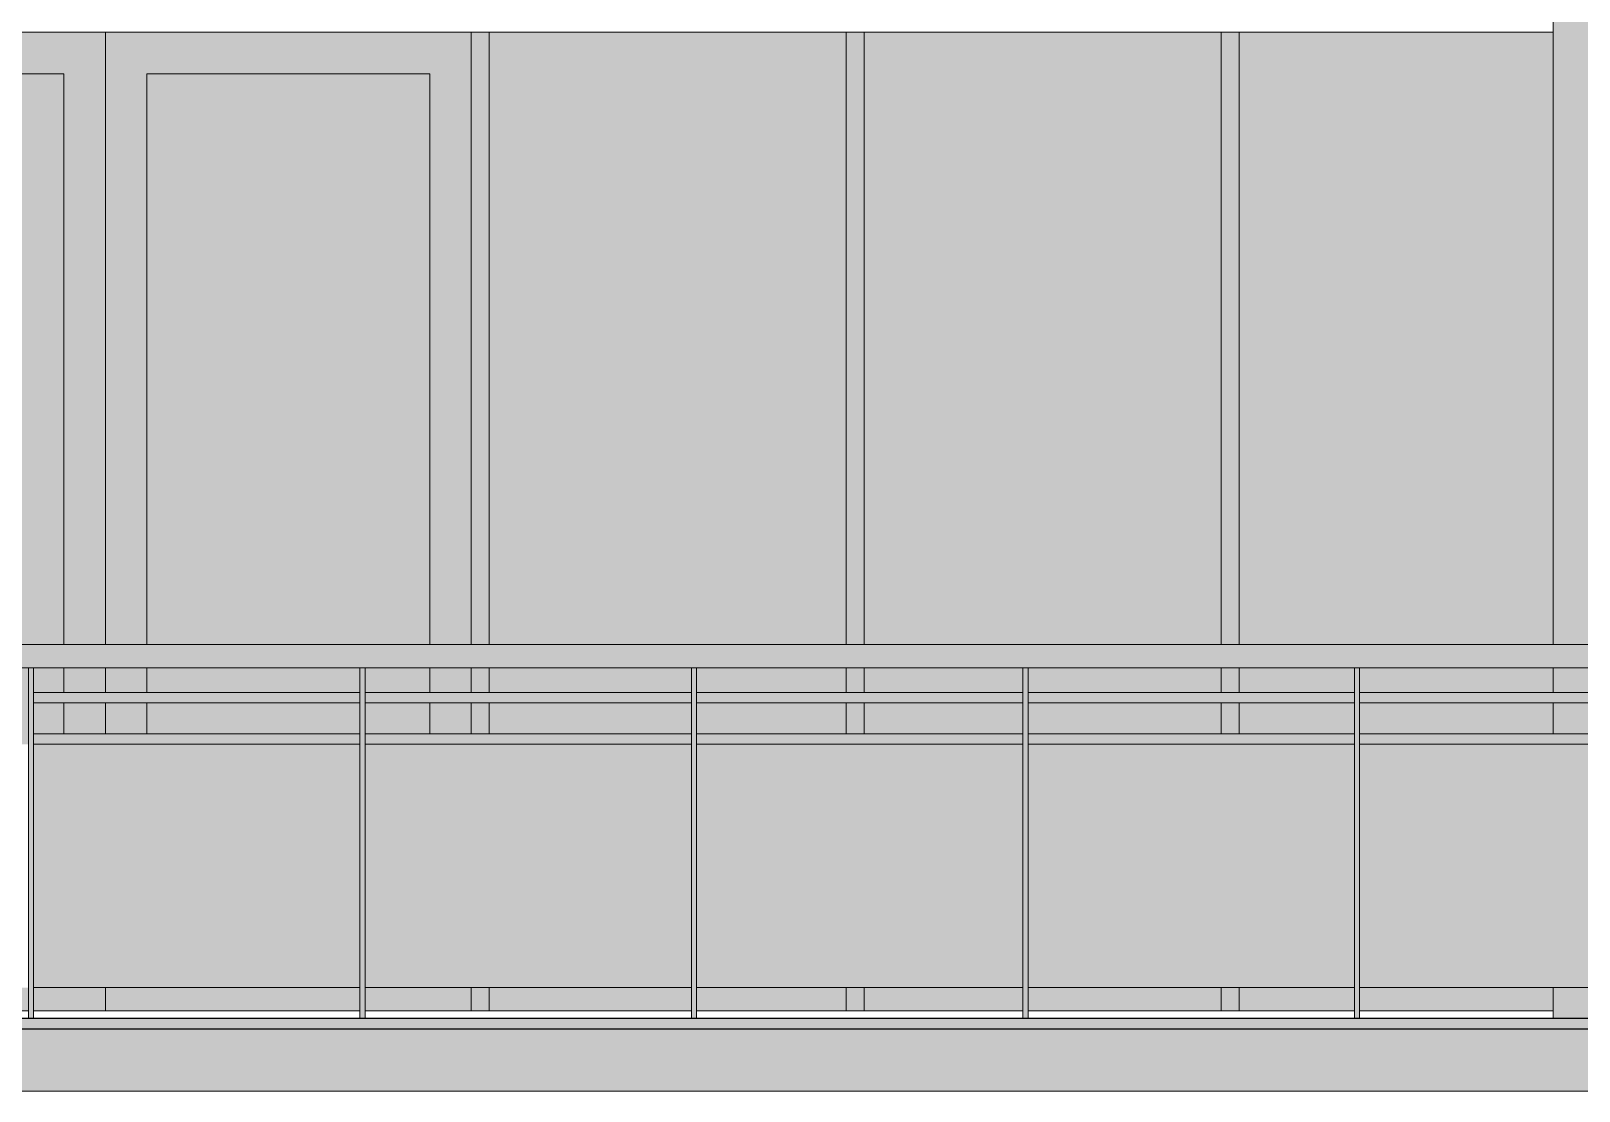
# Model space of a CAD drawing. Header units: inches. Extents: x -55396 to -733, y -290 to 853.
# Drawn here: x -24106.3 to -23956.9, y -6 to 96.4 of the extents above; entities that cross this region are included whole.
import ezdxf

# ---------------------------------------------------------------- set-up
doc = ezdxf.new("R2010")
doc.units = ezdxf.units.IN
doc.header["$MEASUREMENT"] = 0
for name, color, linetype, lineweight in [('A-DOOR', 31, 'Continuous', 9), ('A-FLOR', 192, 'Continuous', 9), ('A-FLOR-HRAL', 11, 'Continuous', 9), ('A-GLAZ-CURT', 52, 'Continuous', 9), ('A-GLAZ-CWMG', 51, 'Continuous', 9), ('C-BLDG-PADS', 91, 'Continuous', 9), ('S-BEAM', 12, 'Continuous', 9)]:
    doc.layers.add(name, color=color, linetype=linetype, lineweight=lineweight)

# ---------------------------------------------------------------- blocks, each defined once
blk = doc.blocks.new('Railing - 2_ x 1_2_-V98-Section 13')
at = {"layer": 'A-FLOR-HRAL'}
blk.add_hatch(color=256, dxfattribs=at).paths.add_polyline_path([(-24234.57, 1), (-24234.07, 1), (-24234.07, 34.87), (-24234.57, 34.87), (-24234.57, 17.96)], flags=0)
for p, q in [((-24234.07, 34.87), (-24234.57, 34.87)), ((-24234.57, 1), (-24234.57, 34.87)), ((-24234.07, 1), (-24234.07, 34.87))]:
    blk.add_line(p, q, dxfattribs=at)
blk = doc.blocks.new('Railing - 2_ 8_-V99-Section 13')
at = {"layer": 'A-FLOR-HRAL'}
blk.add_hatch(color=256, dxfattribs=at).paths.add_polyline_path([(-24202.57, 4), (-24202.57, 27.5), (-24234.07, 27.5), (-24234.07, 4), (-24221.31, 4)], flags=0)
blk.add_line((-24234.07, 4), (-24202.57, 4), dxfattribs=at)
blk = doc.blocks.new('Railing - Railing-939582-Section 13')
at = {"layer": 'A-FLOR-HRAL'}
for points in [[(-24172.37, 36), (-23233.26, 36), (-23233.26, 37.12), (-23280.95, 37.12), (-23314.13, 37.12), (-23793.5, 37.12), (-23849.79, 37.11), (-23863.85, 37.11), (-23888.64, 37.12), (-23964.01, 37.12), (-23982.9, 37.11), (-24022.97, 37.12), (-24243.39, 37.04), (-24243.39, 36), (-24174.85, 36)], [(-24237.24, 34.87), (-23233.26, 34.93), (-23233.26, 36), (-24243.39, 36), (-24243.39, 34.88), (-24238.59, 34.87)]]:
    blk.add_hatch(color=256, dxfattribs=at).paths.add_polyline_path(points, flags=0)
h = blk.add_hatch(color=256, dxfattribs=at)
h.paths.add_polyline_path([(-23737.48, 31.5), (-23722.57, 31.5), (-23722.57, 32.5), (-23754.07, 32.5), (-23754.07, 31.5), (-23746.12, 31.5)], flags=0)
h.paths.add_polyline_path([(-23233.26, 31.5), (-23233.26, 32.5), (-23242.07, 32.5), (-23242.07, 31.5), (-23236.37, 31.5)], flags=0)
h.paths.add_polyline_path([(-24238.59, 31.5), (-24234.57, 31.5), (-24234.57, 32.5), (-24243.39, 32.5), (-24243.39, 31.5)], flags=0)
h.paths.add_polyline_path([(-23242.57, 31.5), (-23242.57, 32.5), (-23274.07, 32.5), (-23274.07, 31.5), (-23245.01, 31.5)], flags=0)
h.paths.add_polyline_path([(-24234.07, 31.5), (-24202.57, 31.5), (-24202.57, 32.5), (-24234.07, 32.5)], flags=0)
h.paths.add_polyline_path([(-23274.57, 31.5), (-23274.57, 32.5), (-23306.07, 32.5), (-23306.07, 31.5), (-23279.57, 31.5)], flags=0)
h.paths.add_polyline_path([(-24202.07, 31.5), (-24170.57, 31.5), (-24170.57, 32.5), (-24202.07, 32.5)], flags=0)
h.paths.add_polyline_path([(-24170.07, 31.5), (-24138.57, 31.5), (-24138.57, 32.5), (-24170.07, 32.5)], flags=0)
h.paths.add_polyline_path([(-23306.57, 31.5), (-23306.57, 32.5), (-23338.07, 32.5), (-23338.07, 31.5), (-23314.13, 31.5)], flags=0)
h.paths.add_polyline_path([(-23338.57, 31.5), (-23338.57, 32.5), (-23370.07, 32.5), (-23370.07, 31.5), (-23340.05, 31.5)], flags=0)
h.paths.add_polyline_path([(-24138.07, 31.5), (-24106.57, 31.5), (-24106.57, 32.5), (-24138.07, 32.5)], flags=0)
h.paths.add_polyline_path([(-23370.57, 31.5), (-23370.57, 32.5), (-23402.07, 32.5), (-23402.07, 31.5), (-23374.61, 31.5)], flags=0)
h.paths.add_polyline_path([(-24106.07, 31.5), (-24074.57, 31.5), (-24074.57, 32.5), (-24106.07, 32.5)], flags=0)
h.paths.add_polyline_path([(-24074.07, 31.5), (-24042.57, 31.5), (-24042.57, 32.5), (-24074.07, 32.5)], flags=0)
h.paths.add_polyline_path([(-23402.57, 31.5), (-23402.57, 32.5), (-23434.07, 32.5), (-23434.07, 31.5), (-23409.16, 31.5)], flags=0)
h.paths.add_polyline_path([(-24042.07, 31.5), (-24010.57, 31.5), (-24010.57, 32.5), (-24042.07, 32.5)], flags=0)
h.paths.add_polyline_path([(-23434.57, 31.5), (-23434.57, 32.5), (-23466.07, 32.5), (-23466.07, 31.5), (-23435.08, 31.5)], flags=0)
h.paths.add_polyline_path([(-24010.07, 31.5), (-23978.57, 31.5), (-23978.57, 32.5), (-24010.07, 32.5)], flags=0)
h.paths.add_polyline_path([(-23466.57, 31.5), (-23466.57, 32.5), (-23498.07, 32.5), (-23498.07, 31.5), (-23469.64, 31.5)], flags=0)
h.paths.add_polyline_path([(-23978.07, 31.5), (-23946.57, 31.5), (-23946.57, 32.5), (-23978.07, 32.5)], flags=0)
h.paths.add_polyline_path([(-23498.57, 31.5), (-23498.57, 32.5), (-23530.07, 32.5), (-23530.07, 31.5), (-23504.2, 31.5)], flags=0)
h.paths.add_polyline_path([(-23946.07, 31.5), (-23914.57, 31.5), (-23914.57, 32.5), (-23946.07, 32.5)], flags=0)
h.paths.add_polyline_path([(-23530.57, 31.5), (-23530.57, 32.5), (-23562.07, 32.5), (-23562.07, 31.5), (-23538.76, 31.5)], flags=0)
h.paths.add_polyline_path([(-23562.57, 31.5), (-23562.57, 32.5), (-23594.07, 32.5), (-23594.07, 31.5), (-23564.68, 31.5)], flags=0)
h.paths.add_polyline_path([(-23914.07, 31.5), (-23882.57, 31.5), (-23882.57, 32.5), (-23914.07, 32.5)], flags=0)
h.paths.add_polyline_path([(-23594.57, 31.5), (-23594.57, 32.5), (-23626.07, 32.5), (-23626.07, 31.5), (-23599.24, 31.5)], flags=0)
h.paths.add_polyline_path([(-23882.07, 31.5), (-23850.57, 31.5), (-23850.57, 32.5), (-23882.07, 32.5)], flags=0)
h.paths.add_polyline_path([(-23850.07, 31.5), (-23818.57, 31.5), (-23818.57, 32.5), (-23850.07, 32.5)], flags=0)
h.paths.add_polyline_path([(-23626.57, 31.5), (-23626.57, 32.5), (-23658.07, 32.5), (-23658.07, 31.5), (-23633.8, 31.5)], flags=0)
h.paths.add_polyline_path([(-23658.57, 31.5), (-23658.57, 32.5), (-23690.07, 32.5), (-23690.07, 31.5), (-23659.72, 31.5)], flags=0)
h.paths.add_polyline_path([(-23818.07, 31.5), (-23786.57, 31.5), (-23786.57, 32.5), (-23818.07, 32.5)], flags=0)
h.paths.add_polyline_path([(-23690.57, 31.5), (-23690.57, 32.5), (-23722.07, 32.5), (-23722.07, 31.5), (-23694.28, 31.5)], flags=0)
h.paths.add_polyline_path([(-23786.07, 31.5), (-23754.57, 31.5), (-23754.57, 32.5), (-23786.07, 32.5)], flags=0)
h = blk.add_hatch(color=256, dxfattribs=at)
h.paths.add_polyline_path([(-23737.48, 27.5), (-23722.57, 27.5), (-23722.57, 28.5), (-23754.07, 28.5), (-23754.07, 27.5)], flags=0)
h.paths.add_polyline_path([(-24238.59, 27.5), (-24234.57, 27.5), (-24234.57, 28.5), (-24243.39, 28.5), (-24243.39, 27.5)], flags=0)
h.paths.add_polyline_path([(-23233.26, 27.5), (-23233.26, 28.5), (-23242.07, 28.5), (-23242.07, 27.5), (-23236.37, 27.5)], flags=0)
h.paths.add_polyline_path([(-24234.07, 27.5), (-24202.57, 27.5), (-24202.57, 28.5), (-24234.07, 28.5), (-24234.07, 27.72)], flags=0)
h.paths.add_polyline_path([(-24202.07, 27.5), (-24170.57, 27.5), (-24170.57, 28.5), (-24202.07, 28.5), (-24202.07, 27.72)], flags=0)
h.paths.add_polyline_path([(-23242.57, 27.5), (-23242.57, 28.5), (-23274.07, 28.5), (-23274.07, 27.5), (-23253.65, 27.5)], flags=0)
h.paths.add_polyline_path([(-24170.07, 27.5), (-24138.57, 27.5), (-24138.57, 28.5), (-24170.07, 28.5), (-24170.07, 27.72)], flags=0)
h.paths.add_polyline_path([(-24138.07, 27.5), (-24106.57, 27.5), (-24106.57, 28.5), (-24138.07, 28.5), (-24138.07, 27.72)], flags=0)
h.paths.add_polyline_path([(-23274.57, 27.5), (-23274.57, 28.5), (-23306.07, 28.5), (-23306.07, 27.5), (-23288.21, 27.5)], flags=0)
h.paths.add_polyline_path([(-24106.07, 27.5), (-24074.57, 27.5), (-24074.57, 28.5), (-24106.07, 28.5), (-24106.07, 27.72)], flags=0)
h.paths.add_polyline_path([(-24074.07, 27.5), (-24042.57, 27.5), (-24042.57, 28.5), (-24074.07, 28.5), (-24074.07, 27.72)], flags=0)
h.paths.add_polyline_path([(-23306.57, 27.5), (-23306.57, 28.5), (-23338.07, 28.5), (-23338.07, 27.5), (-23322.77, 27.5)], flags=0)
h.paths.add_polyline_path([(-24042.07, 27.5), (-24010.57, 27.5), (-24010.57, 28.5), (-24042.07, 28.5), (-24042.07, 27.72)], flags=0)
h.paths.add_polyline_path([(-24010.07, 27.5), (-23978.57, 27.5), (-23978.57, 28.5), (-24010.07, 28.5), (-24010.07, 27.72)], flags=0)
h.paths.add_polyline_path([(-23338.57, 27.5), (-23338.57, 28.5), (-23370.07, 28.5), (-23370.07, 27.5), (-23340.05, 27.5)], flags=0)
h.paths.add_polyline_path([(-23978.07, 27.5), (-23946.57, 27.5), (-23946.57, 28.5), (-23978.07, 28.5), (-23978.07, 27.72)], flags=0)
h.paths.add_polyline_path([(-23946.07, 27.5), (-23914.57, 27.5), (-23914.57, 28.5), (-23946.07, 28.5), (-23946.07, 27.72)], flags=0)
h.paths.add_polyline_path([(-23370.57, 27.5), (-23370.57, 28.5), (-23402.07, 28.5), (-23402.07, 27.5), (-23374.61, 27.5)], flags=0)
h.paths.add_polyline_path([(-23914.07, 27.5), (-23882.57, 27.5), (-23882.57, 28.5), (-23914.07, 28.5), (-23914.07, 27.72)], flags=0)
h.paths.add_polyline_path([(-23882.07, 27.5), (-23850.57, 27.5), (-23850.57, 28.5), (-23882.07, 28.5), (-23882.07, 27.72)], flags=0)
h.paths.add_polyline_path([(-23402.57, 27.5), (-23402.57, 28.5), (-23434.07, 28.5), (-23434.07, 27.5), (-23409.16, 27.5)], flags=0)
h.paths.add_polyline_path([(-23850.07, 27.5), (-23818.57, 27.5), (-23818.57, 28.5), (-23850.07, 28.5), (-23850.07, 27.72)], flags=0)
h.paths.add_polyline_path([(-23818.07, 27.5), (-23786.57, 27.5), (-23786.57, 28.5), (-23818.07, 28.5), (-23818.07, 27.72)], flags=0)
h.paths.add_polyline_path([(-23434.57, 27.5), (-23434.57, 28.5), (-23466.07, 28.5), (-23466.07, 27.5), (-23443.72, 27.5)], flags=0)
h.paths.add_polyline_path([(-23786.07, 27.5), (-23754.57, 27.5), (-23754.57, 28.5), (-23786.07, 28.5), (-23786.07, 27.72)], flags=0)
h.paths.add_polyline_path([(-23466.57, 27.5), (-23466.57, 28.5), (-23498.07, 28.5), (-23498.07, 27.5), (-23478.28, 27.5)], flags=0)
h.paths.add_polyline_path([(-23722.07, 27.5), (-23690.57, 27.5), (-23690.57, 28.5), (-23722.07, 28.5), (-23722.07, 27.72)], flags=0)
h.paths.add_polyline_path([(-23690.07, 27.5), (-23658.57, 27.5), (-23658.57, 28.5), (-23690.07, 28.5), (-23690.07, 27.72)], flags=0)
h.paths.add_polyline_path([(-23498.57, 27.5), (-23498.57, 28.5), (-23530.07, 28.5), (-23530.07, 27.5), (-23512.84, 27.5)], flags=0)
h.paths.add_polyline_path([(-23658.07, 27.5), (-23626.57, 27.5), (-23626.57, 28.5), (-23658.07, 28.5), (-23658.07, 27.72)], flags=0)
h.paths.add_polyline_path([(-23626.07, 27.5), (-23594.57, 27.5), (-23594.57, 28.5), (-23626.07, 28.5), (-23626.07, 27.72)], flags=0)
h.paths.add_polyline_path([(-23530.57, 27.5), (-23530.57, 28.5), (-23562.07, 28.5), (-23562.07, 27.5), (-23547.4, 27.5)], flags=0)
h.paths.add_polyline_path([(-23594.07, 27.5), (-23562.57, 27.5), (-23562.57, 28.5), (-23594.07, 28.5), (-23594.07, 27.72)], flags=0)
for p, q in [((-23233.26, 37.12), (-24243.39, 37.12)), ((-24243.39, 34.87), (-23233.26, 34.87)), ((-24106.07, 32.5), (-24074.57, 32.5)), ((-24074.57, 31.5), (-24106.07, 31.5)), ((-24074.07, 32.5), (-24042.57, 32.5)), ((-24042.57, 31.5), (-24074.07, 31.5)), ((-24042.07, 32.5), (-24010.57, 32.5)), ((-24010.57, 31.5), (-24042.07, 31.5)), ((-24010.07, 32.5), (-23978.57, 32.5)), ((-23978.57, 31.5), (-24010.07, 31.5)), ((-23978.07, 32.5), (-23946.57, 32.5)), ((-23946.57, 31.5), (-23978.07, 31.5)), ((-24106.07, 28.5), (-24074.57, 28.5)), ((-24074.07, 28.5), (-24042.57, 28.5)), ((-24042.07, 28.5), (-24010.57, 28.5)), ((-24010.07, 28.5), (-23978.57, 28.5)), ((-23978.07, 28.5), (-23946.57, 28.5)), ((-24074.57, 27.5), (-24106.07, 27.5)), ((-24042.57, 27.5), (-24074.07, 27.5)), ((-24010.57, 27.5), (-24042.07, 27.5)), ((-23978.57, 27.5), (-24010.07, 27.5)), ((-23946.57, 27.5), (-23978.07, 27.5))]:
    blk.add_line(p, q, dxfattribs=at)
for name, p in [('Railing - 2_ x 1_2_-V98-Section 13', (128, 0)), ('Railing - 2_ x 1_2_-V98-Section 13', (160, 0)), ('Railing - 2_ x 1_2_-V98-Section 13', (192, 0)), ('Railing - 2_ x 1_2_-V98-Section 13', (224, 0)), ('Railing - 2_ x 1_2_-V98-Section 13', (256, 0)), ('Railing - 2_ 8_-V99-Section 13', (128, 0)), ('Railing - 2_ 8_-V99-Section 13', (160, 0)), ('Railing - 2_ 8_-V99-Section 13', (192, 0)), ('Railing - 2_ 8_-V99-Section 13', (224, 0)), ('Railing - 2_ 8_-V99-Section 13', (256, 0))]:
    blk.add_blockref(name, p)
blk = doc.blocks.new('columns and girder2 - one-V155-Section 13')
at = {"layer": 'S-BEAM'}
h = blk.add_hatch(color=256, dxfattribs=at)
h.paths.add_polyline_path([(-23949.39, 1), (-23949.39, 4), (-23959.39, 4), (-23959.39, 1)], flags=0)
h.paths.add_polyline_path([(-23953.47, 28.5), (-23949.39, 28.5), (-23949.39, 31.5), (-23959.39, 31.5), (-23959.39, 28.5)], flags=0)
h.paths.add_polyline_path([(-23959.39, 32.5), (-23949.39, 32.5), (-23949.43, 34.88), (-23959.39, 34.88), (-23959.39, 32.6)], flags=0)
h.paths.add_polyline_path([(-23959.39, 37.12), (-23949.39, 37.12), (-23949.39, 118.85), (-23959.39, 118.85), (-23959.39, 37.12)], flags=0)
for p, q in [((-23959.39, 118.85), (-23959.39, 37.11)), ((-23959.39, 34.88), (-23959.39, 32.5)), ((-23959.39, 31.5), (-23959.39, 28.5)), ((-23959.39, 4), (-23959.39, 1))]:
    blk.add_line(p, q, dxfattribs=at)
blk = doc.blocks.new('Door_Single_Storefront - one-1179722-Section 13')
at = {"layer": 'A-DOOR'}
h = blk.add_hatch(color=256, dxfattribs=at)
h.paths.add_polyline_path([(-24106.57, 1.75), (-24106.57, 4), (-24134.45, 4), (-24134.45, 1.75), (-24117.63, 1.75)], flags=0)
h.paths.add_polyline_path([(-24099.14, 1.75), (-24099.14, 4), (-24106.07, 4), (-24106.07, 1.75)], flags=0)
h.paths.add_polyline_path([(-24134.45, 28.5), (-24130.45, 28.5), (-24130.45, 31.5), (-24134.45, 31.5)], flags=0)
h.paths.add_polyline_path([(-24102.13, 28.5), (-24099.14, 28.5), (-24099.14, 31.5), (-24103.14, 31.5), (-24103.14, 28.5)], flags=0)
h.paths.add_polyline_path([(-24130.45, 32.5), (-24130.45, 34.89), (-24134.45, 34.88), (-24134.45, 32.5), (-24131.64, 32.5)], flags=0)
h.paths.add_polyline_path([(-24099.14, 32.5), (-24099.14, 34.88), (-24103.14, 34.88), (-24103.14, 32.5), (-24100.35, 32.5)], flags=0)
h.paths.add_polyline_path([(-24101.45, 37.11), (-24099.14, 37.12), (-24099.14, 96.25), (-24134.45, 96.25), (-24134.45, 37.12), (-24130.45, 37.12), (-24130.45, 92.25), (-24103.14, 92.25), (-24103.14, 37.12), (-24101.75, 37.11)], flags=0)
h = blk.add_hatch(color=256, dxfattribs=at)
h.paths.add_polyline_path([(-24117.63, 28.5), (-24106.57, 28.5), (-24106.57, 31.5), (-24130.45, 31.5), (-24130.45, 28.5), (-24126.27, 28.5)], flags=0)
h.paths.add_polyline_path([(-24103.14, 28.5), (-24103.14, 31.5), (-24106.07, 31.5), (-24106.07, 28.5)], flags=0)
h.paths.add_polyline_path([(-24117.63, 32.5), (-24106.57, 32.5), (-24106.57, 34.87), (-24106.07, 34.87), (-24106.07, 32.5), (-24103.14, 32.5), (-24103.14, 34.88), (-24130.45, 34.88), (-24130.45, 32.5), (-24126.27, 32.5)], flags=0)
h.paths.add_polyline_path([(-24116.39, 37.11), (-24103.14, 37.12), (-24103.14, 92.25), (-24130.45, 92.25), (-24130.45, 37.11), (-24117.63, 37.11)], flags=0)
for p, q in [((-24099.14, 96.25), (-24134.45, 96.25)), ((-24099.14, 37.12), (-24099.14, 96.25)), ((-24130.45, 37.1), (-24130.45, 92.25)), ((-24130.45, 92.25), (-24103.14, 92.25)), ((-24103.14, 92.25), (-24103.14, 37.09)), ((-24130.45, 32.5), (-24130.45, 34.89)), ((-24103.14, 34.88), (-24103.14, 32.5)), ((-24099.14, 32.5), (-24099.14, 34.88)), ((-24130.45, 28.5), (-24130.45, 31.5)), ((-24103.14, 31.5), (-24103.14, 28.5)), ((-24099.14, 28.5), (-24099.14, 31.5)), ((-24099.14, 1.75), (-24099.14, 4)), ((-24134.45, 1.75), (-24106.57, 1.75)), ((-24106.07, 1.75), (-24099.14, 1.75))]:
    blk.add_line(p, q, dxfattribs=at)
blk = doc.blocks.new('Door_Single_Storefront - one-1179728-Section 13')
at = {"layer": 'A-DOOR'}
h = blk.add_hatch(color=256, dxfattribs=at)
h.paths.add_polyline_path([(-24099.14, 1.75), (-24074.57, 1.75), (-24074.57, 4), (-24099.14, 4)], flags=0)
h.paths.add_polyline_path([(-24063.83, 1.75), (-24063.83, 4), (-24074.07, 4), (-24074.07, 1.75)], flags=0)
h.paths.add_polyline_path([(-24095.14, 28.5), (-24095.14, 31.5), (-24099.14, 31.5), (-24099.14, 28.5), (-24096.15, 28.5)], flags=0)
h.paths.add_polyline_path([(-24063.83, 28.5), (-24063.83, 31.5), (-24067.83, 31.5), (-24067.83, 28.5), (-24065.79, 28.5)], flags=0)
h.paths.add_polyline_path([(-24095.14, 32.5), (-24095.14, 34.88), (-24099.14, 34.88), (-24099.14, 32.5), (-24096.32, 32.5)], flags=0)
h.paths.add_polyline_path([(-24067.83, 32.5), (-24063.83, 32.5), (-24063.83, 34.88), (-24067.83, 34.88), (-24067.83, 32.6)], flags=0)
h.paths.add_polyline_path([(-24095.14, 37.12), (-24095.14, 92.25), (-24067.83, 92.25), (-24067.83, 37.12), (-24063.83, 37.12), (-24063.83, 96.25), (-24099.14, 96.25), (-24099.14, 37.12), (-24095.96, 37.12)], flags=0)
h = blk.add_hatch(color=256, dxfattribs=at)
h.paths.add_polyline_path([(-24083.07, 28.5), (-24074.57, 28.5), (-24074.57, 31.5), (-24095.14, 31.5), (-24095.14, 28.5), (-24091.71, 28.5)], flags=0)
h.paths.add_polyline_path([(-24074.07, 28.5), (-24067.83, 28.5), (-24067.83, 31.5), (-24074.07, 31.5)], flags=0)
h.paths.add_polyline_path([(-24083.07, 32.5), (-24074.57, 32.5), (-24074.57, 34.87), (-24074.07, 34.87), (-24074.07, 32.5), (-24067.83, 32.5), (-24067.83, 34.88), (-24095.14, 34.88), (-24095.14, 32.5), (-24091.71, 32.5)], flags=0)
h.paths.add_polyline_path([(-24080.74, 37.11), (-24067.83, 37.15), (-24067.83, 92.25), (-24095.14, 92.25), (-24095.14, 37.12), (-24081.61, 37.11)], flags=0)
for p, q in [((-24063.83, 96.25), (-24099.14, 96.25)), ((-24099.14, 96.25), (-24099.14, 37.12)), ((-24095.14, 37.1), (-24095.14, 92.25)), ((-24095.14, 92.25), (-24067.83, 92.25)), ((-24067.83, 92.25), (-24067.83, 37.12)), ((-24099.14, 34.88), (-24099.14, 32.5)), ((-24095.14, 32.5), (-24095.14, 34.88)), ((-24067.83, 34.88), (-24067.83, 32.5)), ((-24099.14, 31.5), (-24099.14, 28.5)), ((-24095.14, 28.5), (-24095.14, 31.5)), ((-24067.83, 31.5), (-24067.83, 28.5)), ((-24099.14, 4), (-24099.14, 1.75)), ((-24099.14, 1.75), (-24074.57, 1.75)), ((-24074.07, 1.75), (-24063.83, 1.75))]:
    blk.add_line(p, q, dxfattribs=at)
blk = doc.blocks.new('System Panel - Interior Glazing-V172-Section 13')
at = {"layer": 'A-GLAZ-CURT'}
h = blk.add_hatch(color=256, dxfattribs=at)
h.paths.add_polyline_path([(-24062.08, 1.75), (-24042.57, 1.75), (-24042.57, 4), (-24062.08, 4)], flags=0)
h.paths.add_polyline_path([(-24042.07, 1.75), (-24027.64, 1.75), (-24027.64, 4), (-24042.07, 4)], flags=0)
h.paths.add_polyline_path([(-24031.23, 28.5), (-24027.64, 28.5), (-24027.64, 31.5), (-24042.07, 31.5), (-24042.07, 28.5), (-24039.87, 28.5)], flags=0)
h.paths.add_polyline_path([(-24062.08, 28.5), (-24042.57, 28.5), (-24042.57, 31.5), (-24062.08, 31.5)], flags=0)
h.paths.add_polyline_path([(-24042.07, 32.5), (-24027.64, 32.5), (-24027.64, 34.88), (-24062.08, 34.88), (-24062.08, 32.5), (-24042.57, 32.5), (-24042.57, 34.87), (-24042.07, 34.87), (-24042.07, 32.6)], flags=0)
h.paths.add_polyline_path([(-24041.96, 37.1), (-24027.64, 37.12), (-24027.64, 96.25), (-24062.08, 96.25), (-24062.08, 37.11), (-24040.93, 37.1)], flags=0)
for p, q in [((-24027.64, 96.25), (-24062.08, 96.25)), ((-24062.08, 1.75), (-24042.57, 1.75)), ((-24042.07, 1.75), (-24027.64, 1.75))]:
    blk.add_line(p, q, dxfattribs=at)
blk = doc.blocks.new('System Panel - Interior Glazing-V173-Section 13')
at = {"layer": 'A-GLAZ-CURT'}
h = blk.add_hatch(color=256, dxfattribs=at)
h.paths.add_polyline_path([(-24013.95, 1.75), (-24010.57, 1.75), (-24010.57, 4), (-24025.89, 4), (-24025.89, 1.75)], flags=0)
h.paths.add_polyline_path([(-24010.07, 1.75), (-23991.45, 1.75), (-23991.45, 4), (-24010.07, 4)], flags=0)
h.paths.add_polyline_path([(-23991.45, 28.5), (-23991.45, 31.5), (-24010.07, 31.5), (-24010.07, 28.5), (-23996.67, 28.5)], flags=0)
h.paths.add_polyline_path([(-24010.57, 28.5), (-24010.57, 31.5), (-24025.89, 31.5), (-24025.89, 28.5), (-24013.95, 28.5)], flags=0)
h.paths.add_polyline_path([(-24013.95, 32.5), (-24010.57, 32.5), (-24010.57, 34.87), (-24010.07, 34.87), (-24010.07, 32.5), (-23991.45, 32.5), (-23991.45, 34.88), (-24025.89, 34.88), (-24025.89, 32.5), (-24022.59, 32.5)], flags=0)
h.paths.add_polyline_path([(-23993.75, 37.12), (-23991.45, 37.12), (-23991.45, 96.25), (-24025.89, 96.25), (-24025.89, 37.12), (-23993.86, 37.12)], flags=0)
for p, q in [((-23991.45, 96.25), (-24025.89, 96.25)), ((-24025.89, 1.75), (-24010.57, 1.75)), ((-24010.07, 1.75), (-23991.45, 1.75))]:
    blk.add_line(p, q, dxfattribs=at)
blk = doc.blocks.new('System Panel - Interior Glazing-V174-Section 13')
at = {"layer": 'A-GLAZ-CURT'}
h = blk.add_hatch(color=256, dxfattribs=at)
h.paths.add_polyline_path([(-23989.7, 1.75), (-23978.57, 1.75), (-23978.57, 4), (-23989.7, 4)], flags=0)
h.paths.add_polyline_path([(-23978.07, 1.75), (-23959.39, 1.75), (-23959.39, 4), (-23978.07, 4)], flags=0)
h.paths.add_polyline_path([(-23970.75, 28.5), (-23959.39, 28.5), (-23959.39, 31.5), (-23978.07, 31.5), (-23978.07, 28.5)], flags=0)
h.paths.add_polyline_path([(-23979.39, 28.5), (-23978.57, 28.5), (-23978.57, 31.5), (-23989.7, 31.5), (-23989.7, 28.5), (-23988.03, 28.5)], flags=0)
h.paths.add_polyline_path([(-23978.57, 32.5), (-23978.57, 34.87), (-23978.07, 34.87), (-23978.07, 32.5), (-23959.39, 32.5), (-23959.39, 34.88), (-23989.7, 34.88), (-23989.7, 32.5), (-23979.39, 32.5)], flags=0)
h.paths.add_polyline_path([(-23968.1, 37.1), (-23959.39, 37.16), (-23959.39, 96.25), (-23989.7, 96.25), (-23989.7, 37.12), (-23968.9, 37.11)], flags=0)
for p, q in [((-23959.39, 96.25), (-23989.7, 96.25)), ((-23989.7, 1.75), (-23978.57, 1.75)), ((-23978.07, 1.75), (-23959.39, 1.75))]:
    blk.add_line(p, q, dxfattribs=at)
blk = doc.blocks.new('Rectangular Mullion - Interior 1_75_ x 4_5_-V217-Section 13')
at = {"layer": 'A-GLAZ-CWMG'}
h = blk.add_hatch(color=256, dxfattribs=at)
h.paths.add_polyline_path([(-24062.08, 1.75), (-24062.08, 4), (-24063.83, 4), (-24063.83, 1.75)], flags=0)
h.paths.add_polyline_path([(-24062.08, 28.5), (-24062.08, 31.5), (-24063.83, 31.5), (-24063.83, 28.5)], flags=0)
h.paths.add_polyline_path([(-24062.08, 32.5), (-24062.08, 34.88), (-24063.83, 34.88), (-24063.83, 32.5)], flags=0)
h.paths.add_polyline_path([(-24062.08, 37.11), (-24062.08, 96.25), (-24063.83, 96.25), (-24063.83, 37.12), (-24062.31, 37.12)], flags=0)
for p, q in [((-24063.83, 96.25), (-24062.08, 96.25)), ((-24063.83, 96.25), (-24063.83, 37.12)), ((-24062.08, 37.11), (-24062.08, 96.25)), ((-24063.83, 34.88), (-24063.83, 32.5)), ((-24062.08, 32.5), (-24062.08, 34.88)), ((-24063.83, 31.5), (-24063.83, 28.5)), ((-24062.08, 28.5), (-24062.08, 31.5)), ((-24063.83, 4), (-24063.83, 1.75)), ((-24062.08, 1.75), (-24062.08, 4)), ((-24062.08, 1.75), (-24063.83, 1.75))]:
    blk.add_line(p, q, dxfattribs=at)
blk = doc.blocks.new('Rectangular Mullion - Interior 1_75_ x 4_5_-V218-Section 13')
at = {"layer": 'A-GLAZ-CWMG'}
h = blk.add_hatch(color=256, dxfattribs=at)
h.paths.add_polyline_path([(-24025.89, 1.75), (-24025.89, 4), (-24027.64, 4), (-24027.64, 1.75)], flags=0)
h.paths.add_polyline_path([(-24025.89, 28.5), (-24025.89, 31.5), (-24027.64, 31.5), (-24027.64, 28.5)], flags=0)
h.paths.add_polyline_path([(-24027.64, 32.5), (-24025.89, 32.5), (-24025.89, 34.88), (-24027.64, 34.88), (-24027.64, 32.6)], flags=0)
h.paths.add_polyline_path([(-24027.17, 37.12), (-24025.89, 37.12), (-24025.89, 96.25), (-24027.64, 96.25), (-24027.64, 37.12)], flags=0)
for p, q in [((-24027.64, 96.25), (-24025.89, 96.25)), ((-24027.64, 96.25), (-24027.64, 37.1)), ((-24025.89, 37.08), (-24025.89, 96.25)), ((-24027.64, 34.88), (-24027.64, 32.5)), ((-24025.89, 32.5), (-24025.89, 34.88)), ((-24027.64, 31.5), (-24027.64, 28.5)), ((-24025.89, 28.5), (-24025.89, 31.5)), ((-24027.64, 4), (-24027.64, 1.75)), ((-24025.89, 1.75), (-24025.89, 4)), ((-24025.89, 1.75), (-24027.64, 1.75))]:
    blk.add_line(p, q, dxfattribs=at)
blk = doc.blocks.new('Rectangular Mullion - Interior 1_75_ x 4_5_-V219-Section 13')
at = {"layer": 'A-GLAZ-CWMG'}
h = blk.add_hatch(color=256, dxfattribs=at)
h.paths.add_polyline_path([(-23989.7, 1.75), (-23989.7, 4), (-23991.45, 4), (-23991.45, 1.75)], flags=0)
h.paths.add_polyline_path([(-23989.7, 28.5), (-23989.7, 31.5), (-23991.45, 31.5), (-23991.45, 28.5)], flags=0)
h.paths.add_polyline_path([(-23991.45, 32.5), (-23989.7, 32.5), (-23989.7, 34.88), (-23991.45, 34.88), (-23991.45, 32.6)], flags=0)
h.paths.add_polyline_path([(-23991.45, 37.12), (-23989.7, 37.12), (-23989.7, 96.25), (-23991.45, 96.25), (-23991.45, 37.12)], flags=0)
for p, q in [((-23991.45, 96.25), (-23989.7, 96.25)), ((-23991.45, 96.25), (-23991.45, 37.12)), ((-23989.7, 37.1), (-23989.7, 96.25)), ((-23991.45, 34.88), (-23991.45, 32.5)), ((-23989.7, 32.5), (-23989.7, 34.88)), ((-23991.45, 31.5), (-23991.45, 28.5)), ((-23989.7, 28.5), (-23989.7, 31.5)), ((-23991.45, 4), (-23991.45, 1.75)), ((-23989.7, 1.75), (-23989.7, 4)), ((-23989.7, 1.75), (-23991.45, 1.75))]:
    blk.add_line(p, q, dxfattribs=at)

msp = doc.modelspace()

# ---------------------------------------------------------------- hatches: boundary and pattern name
at = {"layer": 'A-FLOR'}
msp.add_hatch(color=256, dxfattribs=at).paths.add_polyline_path([(-23875.71, 0), (-23085.89, 0), (-23085.89, 1), (-24603.39, 1), (-24603.39, 0), (-23910.27, 0)], flags=0)
at = {"layer": 'C-BLDG-PADS'}
h = msp.add_hatch(dxfattribs=at)
h.set_pattern_fill('FP_2', color=256, style=0, pattern_type=2)
h.set_pattern_definition([(50, (-26138.86, 100.19), (55.0854, -4.81984), [5.76, -63.36]), (355, (-26138.86, 100.19), (-10.6557, 57.7685), [4.608, -50.688]), (100.451, (-26134.267, 99.787), (44.4295, 52.94866), [4.895, -53.848]), (46.184, (-26138.86, 115.55), (81.9644, -12.7121), [8.64, -95.04]), (96.636, (-26132.03, 114.49), (71.7815, 74.8124), [7.343, -80.772]), (351.184, (-26138.86, 115.55), (71.782, 74.8124), [6.912, -76.032]), (21, (-26131.18, 111.71), (45.84207, -30.92146), [5.76, -63.36]), (326, (-26131.18, 111.71), (18.6871, 55.6915), [4.608, -50.688]), (71.451, (-26127.357, 109.13), (64.5289, 24.7701), [4.895, -53.848]), (37.5, (-26138.858, 100.189), (0.93389, 25.56682), [2.534, -47.539, 2.534, -48.922, -50.88]), (37.5, (-26138.858, 100.189), (0.93389, 25.56682), [-101.53, 2.534, -48.346]), (7.5, (-26138.858, 100.19), (20.20404, 30.2913), [2.534, -26.803, 2.534, -46.387, -19.392]), (7.5, (-26138.858, 100.19), (20.20404, 30.2913), [-78.259, 2.534, -16.858]), (327.5, (-26155.984, 100.19), (40.99778, -1.7324), [2.534, -16.666, 2.534, -57.37, -79.488]), (327.5, (-26155.984, 100.19), (40.99778, -1.7324), [-79.104, 2.534, -76.954]), (317.5, (-26163.664, 100.19), (44.78888, 7.68784), [2.534, -22.426, 2.534, -37.248, -56.448]), (317.5, (-26163.664, 100.19), (44.78888, 7.68784), [-64.742, 2.534, -53.914])])
h.paths.add_polyline_path([(-26273.39, -6), (-22066.14, -6), (-22066.14, 0), (-26273.39, 0), (-26273.39, -1.58)], flags=0)

# ---------------------------------------------------------------- linework, layer by layer
at = {"layer": 'A-FLOR', "lineweight": 25}
for p, q in [((-23085.89, 1), (-26010.64, 1)), ((-26010.64, 0), (-23085.89, 0))]:
    msp.add_line(p, q, dxfattribs=at)
at = {"layer": 'C-BLDG-PADS'}
for p, q in [((-22070.39, 0), (-26270.64, 0)), ((-26273.39, -6), (-22066.14, -6))]:
    msp.add_line(p, q, dxfattribs=at)

# ---------------------------------------------------------------- block references
at = {"layer": 'A-DOOR'}
for name in ['Door_Single_Storefront - one-1179722-Section 13', 'Door_Single_Storefront - one-1179728-Section 13']:
    msp.add_blockref(name, (0, 0), dxfattribs=at)
at = {"layer": 'A-FLOR-HRAL'}
msp.add_blockref('Railing - Railing-939582-Section 13', (0, 0), dxfattribs=at)
at = {"layer": 'A-GLAZ-CURT'}
for name in ['System Panel - Interior Glazing-V172-Section 13', 'System Panel - Interior Glazing-V173-Section 13', 'System Panel - Interior Glazing-V174-Section 13']:
    msp.add_blockref(name, (0, 0), dxfattribs=at)
at = {"layer": 'A-GLAZ-CWMG'}
for name in ['Rectangular Mullion - Interior 1_75_ x 4_5_-V217-Section 13', 'Rectangular Mullion - Interior 1_75_ x 4_5_-V218-Section 13', 'Rectangular Mullion - Interior 1_75_ x 4_5_-V219-Section 13']:
    msp.add_blockref(name, (0, 0), dxfattribs=at)
at = {"layer": 'S-BEAM'}
msp.add_blockref('columns and girder2 - one-V155-Section 13', (0, 0), dxfattribs=at)

doc.saveas('drawing.dxf')
